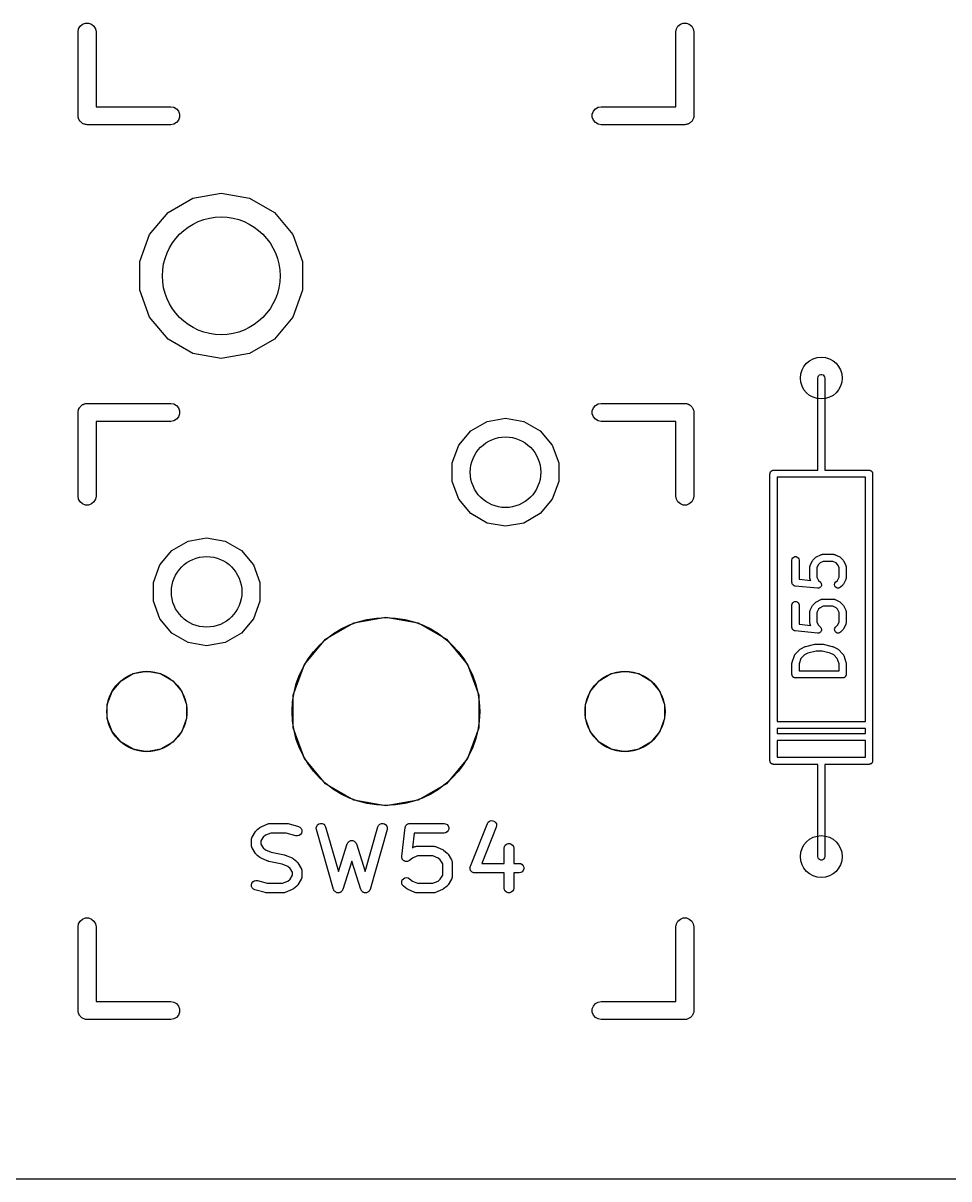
# Model space of a CAD drawing. Header units: millimetres. Extents: x 99 to 267, y 100 to 221.
# Drawn here: x 177.84 to 197.51, y 100.1 to 124.64 of the extents above; entities that cross this region are included whole.
import ezdxf

# ---------------------------------------------------------------- set-up
doc = ezdxf.new("R2010")
doc.units = ezdxf.units.MM
doc.layers.add('BLACK', color=7, linetype='Continuous')
doc.layers.add('PCB', color=4, linetype='Continuous')
doc.layers.get('0').off()

# ---------------------------------------------------------------- blocks, each defined once
blk = doc.blocks.new('PCB外形')
at = {"layer": 'BLACK'}
blk.add_line((36, -145.925), (202.925, -145.925), dxfattribs=at)
blk = doc.blocks.new('PCB詳細')
at = {"layer": 'BLACK'}
for p, q in [((115.221, -121.507), (115.254, -121.45)), ((115.254, -121.45), (115.305, -121.407)), ((115.305, -121.407), (115.367, -121.384)), ((115.367, -121.384), (115.433, -121.384)), ((115.433, -121.384), (115.495, -121.407)), ((115.495, -121.407), (115.546, -121.45)), ((115.546, -121.45), (115.579, -121.507)), ((127.921, -121.507), (127.954, -121.45)), ((127.954, -121.45), (128.005, -121.407)), ((128.005, -121.407), (128.067, -121.384)), ((128.067, -121.384), (128.133, -121.384)), ((128.133, -121.384), (128.195, -121.407)), ((128.195, -121.407), (128.246, -121.45)), ((128.246, -121.45), (128.279, -121.507)), ((115.209, -121.572), (115.221, -121.507)), ((115.209, -123.35), (115.209, -121.572)), ((115.579, -121.507), (115.59, -121.572)), ((115.59, -121.572), (115.59, -123.159)), ((127.909, -121.572), (127.921, -121.507)), ((127.909, -123.159), (127.909, -121.572)), ((128.279, -121.507), (128.29, -121.572)), ((128.29, -121.572), (128.29, -123.35)), ((115.59, -123.159), (117.178, -123.159)), ((117.178, -123.159), (117.243, -123.171)), ((117.243, -123.171), (117.3, -123.204)), ((126.2, -123.204), (126.257, -123.171)), ((126.257, -123.171), (126.322, -123.159)), ((126.322, -123.159), (127.909, -123.159)), ((115.212, -123.366), (115.209, -123.35)), ((115.212, -123.383), (115.212, -123.366)), ((115.218, -123.399), (115.212, -123.383)), ((115.221, -123.415), (115.218, -123.399)), ((115.229, -123.43), (115.221, -123.415)), ((115.235, -123.445), (115.229, -123.43)), ((117.3, -123.204), (117.343, -123.255)), ((117.343, -123.255), (117.366, -123.317)), ((117.366, -123.383), (117.343, -123.445)), ((117.366, -123.317), (117.366, -123.383)), ((126.134, -123.317), (126.157, -123.255)), ((126.134, -123.383), (126.134, -123.317)), ((126.157, -123.445), (126.134, -123.383)), ((126.157, -123.255), (126.2, -123.204)), ((128.271, -123.43), (128.265, -123.445)), ((128.279, -123.415), (128.271, -123.43)), ((128.282, -123.399), (128.279, -123.415)), ((128.288, -123.383), (128.282, -123.399)), ((128.29, -123.35), (128.288, -123.366)), ((128.288, -123.366), (128.288, -123.383)), ((115.246, -123.458), (115.235, -123.445)), ((115.254, -123.472), (115.246, -123.458)), ((115.267, -123.483), (115.254, -123.472)), ((115.278, -123.496), (115.267, -123.483)), ((115.292, -123.504), (115.278, -123.496)), ((115.305, -123.515), (115.292, -123.504)), ((115.32, -123.521), (115.305, -123.515)), ((115.335, -123.529), (115.32, -123.521)), ((115.351, -123.532), (115.335, -123.529)), ((115.367, -123.538), (115.351, -123.532)), ((115.384, -123.538), (115.367, -123.538)), ((115.4, -123.54), (115.384, -123.538)), ((117.178, -123.54), (115.4, -123.54)), ((117.243, -123.529), (117.178, -123.54)), ((117.3, -123.496), (117.243, -123.529)), ((117.343, -123.445), (117.3, -123.496)), ((126.2, -123.496), (126.157, -123.445)), ((126.257, -123.529), (126.2, -123.496)), ((126.322, -123.54), (126.257, -123.529)), ((128.1, -123.54), (126.322, -123.54)), ((128.116, -123.538), (128.1, -123.54)), ((128.133, -123.538), (128.116, -123.538)), ((128.149, -123.532), (128.133, -123.538)), ((128.165, -123.529), (128.149, -123.532)), ((128.18, -123.521), (128.165, -123.529)), ((128.195, -123.515), (128.18, -123.521)), ((128.208, -123.504), (128.195, -123.515)), ((128.222, -123.496), (128.208, -123.504)), ((128.233, -123.483), (128.222, -123.496)), ((128.246, -123.472), (128.233, -123.483)), ((128.254, -123.458), (128.246, -123.472)), ((128.265, -123.445), (128.254, -123.458)), ((117.121, -125.404), (117.649, -125.099)), ((117.649, -125.099), (118.25, -124.993)), ((118.25, -124.993), (118.851, -125.099)), ((118.851, -125.099), (119.379, -125.404)), ((116.729, -125.872), (117.121, -125.404)), ((119.379, -125.404), (119.771, -125.872)), ((116.52, -126.445), (116.729, -125.872)), ((119.771, -125.872), (119.98, -126.445)), ((116.52, -127.055), (116.52, -126.445)), ((119.98, -126.445), (119.98, -127.055)), ((116.729, -127.628), (116.52, -127.055)), ((119.98, -127.055), (119.771, -127.628)), ((117.121, -128.096), (116.729, -127.628)), ((119.771, -127.628), (119.379, -128.096)), ((117.649, -128.401), (117.121, -128.096)), ((119.379, -128.096), (118.851, -128.401)), ((118.25, -128.507), (117.649, -128.401)), ((118.851, -128.401), (118.25, -128.507)), ((130.925, -128.92), (130.93, -128.894)), ((130.925, -130.19), (130.925, -128.92)), ((130.93, -128.894), (130.943, -128.872)), ((130.943, -128.872), (130.963, -128.855)), ((130.963, -128.855), (130.987, -128.846)), ((130.987, -128.846), (131.013, -128.846)), ((131.013, -128.846), (131.037, -128.855)), ((131.037, -128.855), (131.057, -128.872)), ((131.057, -128.872), (131.07, -128.894)), ((131.07, -128.894), (131.075, -128.92)), ((131.075, -128.92), (131.075, -130.19)), ((115.221, -129.585), (115.229, -129.57)), ((115.229, -129.57), (115.235, -129.555)), ((115.235, -129.555), (115.246, -129.542)), ((115.246, -129.542), (115.254, -129.528)), ((115.254, -129.528), (115.267, -129.517)), ((115.267, -129.517), (115.278, -129.504)), ((115.278, -129.504), (115.292, -129.496)), ((115.292, -129.496), (115.305, -129.485)), ((115.305, -129.485), (115.32, -129.479)), ((115.32, -129.479), (115.335, -129.471)), ((115.335, -129.471), (115.351, -129.468)), ((115.351, -129.468), (115.367, -129.462)), ((115.367, -129.462), (115.384, -129.462)), ((115.384, -129.462), (115.4, -129.459)), ((115.4, -129.459), (117.178, -129.459)), ((117.178, -129.459), (117.243, -129.471)), ((117.243, -129.471), (117.3, -129.504)), ((117.3, -129.504), (117.343, -129.555)), ((117.343, -129.555), (117.366, -129.617)), ((126.134, -129.617), (126.157, -129.555)), ((126.157, -129.555), (126.2, -129.504)), ((126.2, -129.504), (126.257, -129.471)), ((126.257, -129.471), (126.322, -129.459)), ((126.322, -129.459), (128.1, -129.459)), ((128.1, -129.459), (128.116, -129.462)), ((128.116, -129.462), (128.133, -129.462)), ((128.133, -129.462), (128.149, -129.468)), ((128.149, -129.468), (128.165, -129.471)), ((128.165, -129.471), (128.18, -129.479)), ((128.18, -129.479), (128.195, -129.485)), ((128.195, -129.485), (128.208, -129.496)), ((128.208, -129.496), (128.222, -129.504)), ((128.222, -129.504), (128.233, -129.517)), ((128.233, -129.517), (128.246, -129.528)), ((128.246, -129.528), (128.254, -129.542)), ((128.254, -129.542), (128.265, -129.555)), ((128.265, -129.555), (128.271, -129.57)), ((128.271, -129.57), (128.279, -129.585)), ((115.209, -129.65), (115.212, -129.634)), ((115.209, -131.428), (115.209, -129.65)), ((115.212, -129.617), (115.218, -129.601)), ((115.212, -129.634), (115.212, -129.617)), ((115.218, -129.601), (115.221, -129.585)), ((117.3, -129.796), (117.243, -129.829)), ((117.343, -129.745), (117.3, -129.796)), ((117.366, -129.683), (117.343, -129.745)), ((117.366, -129.617), (117.366, -129.683)), ((123.898, -129.842), (124.29, -129.773)), ((124.29, -129.773), (124.682, -129.842)), ((126.134, -129.683), (126.134, -129.617)), ((126.157, -129.745), (126.134, -129.683)), ((126.2, -129.796), (126.157, -129.745)), ((126.257, -129.829), (126.2, -129.796)), ((128.279, -129.585), (128.282, -129.601)), ((128.282, -129.601), (128.288, -129.617)), ((128.288, -129.617), (128.288, -129.634)), ((128.288, -129.634), (128.29, -129.65)), ((128.29, -129.65), (128.29, -131.428)), ((117.178, -129.84), (115.59, -129.84)), ((115.59, -129.84), (115.59, -131.428)), ((117.243, -129.829), (117.178, -129.84)), ((123.296, -130.346), (123.552, -130.041)), ((123.552, -130.041), (123.898, -129.842)), ((124.682, -129.842), (125.028, -130.041)), ((125.028, -130.041), (125.284, -130.346)), ((126.322, -129.84), (126.257, -129.829)), ((127.909, -129.84), (126.322, -129.84)), ((127.909, -131.428), (127.909, -129.84)), ((130.925, -130.877), (130.925, -130.19)), ((131.075, -130.19), (131.075, -130.877)), ((123.16, -130.721), (123.296, -130.346)), ((125.284, -130.346), (125.42, -130.721)), ((123.16, -131.119), (123.16, -130.721)), ((125.42, -130.721), (125.42, -131.119)), ((129.909, -130.952), (129.91, -130.946)), ((129.909, -137.048), (129.909, -130.952)), ((129.91, -130.939), (129.912, -130.933)), ((129.91, -130.946), (129.91, -130.939)), ((129.912, -130.933), (129.914, -130.926)), ((129.914, -130.926), (129.917, -130.921)), ((129.917, -130.921), (129.919, -130.915)), ((129.919, -130.915), (129.923, -130.909)), ((129.923, -130.909), (129.927, -130.904)), ((129.927, -130.904), (129.932, -130.9)), ((129.932, -130.9), (129.936, -130.895)), ((129.936, -130.895), (129.941, -130.891)), ((129.941, -130.891), (129.946, -130.887)), ((129.946, -130.887), (129.953, -130.885)), ((129.953, -130.885), (129.958, -130.882)), ((129.958, -130.882), (129.965, -130.88)), ((129.965, -130.88), (129.971, -130.878)), ((129.971, -130.878), (129.978, -130.878)), ((129.978, -130.878), (129.984, -130.877)), ((129.984, -130.877), (130.925, -130.877)), ((131, -131.027), (130.059, -131.027)), ((130.059, -131.027), (130.059, -136.211)), ((131.941, -131.027), (131, -131.027)), ((131.075, -130.877), (132.016, -130.877)), ((131.941, -136.211), (131.941, -131.027)), ((132.016, -130.877), (132.022, -130.878)), ((132.022, -130.878), (132.029, -130.878)), ((132.029, -130.878), (132.035, -130.88)), ((132.035, -130.88), (132.042, -130.882)), ((132.042, -130.882), (132.047, -130.885)), ((132.047, -130.885), (132.053, -130.887)), ((132.053, -130.887), (132.059, -130.891)), ((132.059, -130.891), (132.064, -130.895)), ((132.064, -130.895), (132.068, -130.9)), ((132.068, -130.9), (132.073, -130.904)), ((132.073, -130.904), (132.077, -130.909)), ((132.077, -130.909), (132.081, -130.915)), ((132.081, -130.915), (132.083, -130.921)), ((132.083, -130.921), (132.086, -130.926)), ((132.086, -130.926), (132.088, -130.933)), ((132.088, -130.933), (132.09, -130.939)), ((132.09, -130.939), (132.09, -130.946)), ((132.09, -130.946), (132.091, -130.952)), ((132.091, -130.952), (132.091, -137.048)), ((123.296, -131.494), (123.16, -131.119)), ((125.42, -131.119), (125.284, -131.494)), ((115.221, -131.493), (115.209, -131.428)), ((115.254, -131.55), (115.221, -131.493)), ((115.579, -131.493), (115.546, -131.55)), ((115.59, -131.428), (115.579, -131.493)), ((123.552, -131.799), (123.296, -131.494)), ((125.284, -131.494), (125.028, -131.799)), ((127.921, -131.493), (127.909, -131.428)), ((127.954, -131.55), (127.921, -131.493)), ((128.279, -131.493), (128.246, -131.55)), ((128.29, -131.428), (128.279, -131.493)), ((115.305, -131.593), (115.254, -131.55)), ((115.367, -131.616), (115.305, -131.593)), ((115.433, -131.616), (115.367, -131.616)), ((115.495, -131.593), (115.433, -131.616)), ((115.546, -131.55), (115.495, -131.593)), ((128.005, -131.593), (127.954, -131.55)), ((128.067, -131.616), (128.005, -131.593)), ((128.133, -131.616), (128.067, -131.616)), ((128.195, -131.593), (128.133, -131.616)), ((128.246, -131.55), (128.195, -131.593)), ((123.898, -131.998), (123.552, -131.799)), ((124.29, -132.067), (123.898, -131.998)), ((124.682, -131.998), (124.29, -132.067)), ((125.028, -131.799), (124.682, -131.998)), ((117.202, -132.581), (117.548, -132.382)), ((117.548, -132.382), (117.94, -132.313)), ((117.94, -132.313), (118.332, -132.382)), ((118.332, -132.382), (118.678, -132.581)), ((116.946, -132.886), (117.202, -132.581)), ((118.678, -132.581), (118.934, -132.886)), ((130.377, -132.786), (130.382, -132.76)), ((130.382, -132.76), (130.395, -132.738)), ((130.395, -132.738), (130.415, -132.721)), ((130.415, -132.721), (130.439, -132.712)), ((130.439, -132.712), (130.465, -132.712)), ((130.465, -132.712), (130.49, -132.721)), ((130.49, -132.721), (130.51, -132.738)), ((130.51, -132.738), (130.523, -132.76)), ((130.523, -132.76), (130.527, -132.786)), ((130.828, -132.78), (130.876, -132.733)), ((130.876, -132.733), (130.885, -132.726)), ((130.885, -132.726), (130.895, -132.719)), ((130.895, -132.719), (130.99, -132.671)), ((130.99, -132.671), (130.994, -132.67)), ((130.994, -132.67), (130.998, -132.668)), ((130.998, -132.668), (131.007, -132.666)), ((131.007, -132.666), (131.015, -132.664)), ((131.015, -132.664), (131.02, -132.664)), ((131.02, -132.664), (131.024, -132.663)), ((131.024, -132.663), (131.262, -132.663)), ((131.262, -132.663), (131.266, -132.664)), ((131.266, -132.664), (131.27, -132.664)), ((131.27, -132.664), (131.279, -132.666)), ((131.279, -132.666), (131.288, -132.668)), ((131.288, -132.668), (131.291, -132.67)), ((131.291, -132.67), (131.295, -132.671)), ((131.295, -132.671), (131.391, -132.719)), ((131.391, -132.719), (131.4, -132.726)), ((131.4, -132.726), (131.41, -132.733)), ((131.41, -132.733), (131.458, -132.78)), ((116.81, -133.261), (116.946, -132.886)), ((118.934, -132.886), (119.07, -133.261)), ((130.377, -133.262), (130.377, -132.786)), ((130.527, -132.786), (130.527, -133.194)), ((130.758, -132.929), (130.759, -132.924)), ((130.758, -133.167), (130.758, -132.929)), ((130.759, -132.92), (130.761, -132.912)), ((130.759, -132.924), (130.759, -132.92)), ((130.761, -132.912), (130.763, -132.903)), ((130.763, -132.903), (130.765, -132.899)), ((130.765, -132.899), (130.766, -132.895)), ((130.766, -132.895), (130.814, -132.8)), ((130.814, -132.8), (130.821, -132.79)), ((130.821, -132.79), (130.828, -132.78)), ((130.943, -132.878), (130.908, -132.946)), ((130.908, -132.946), (130.908, -133.149)), ((130.973, -132.847), (130.943, -132.878)), ((131.042, -132.813), (130.973, -132.847)), ((131.244, -132.813), (131.042, -132.813)), ((131.313, -132.847), (131.244, -132.813)), ((131.343, -132.878), (131.313, -132.847)), ((131.377, -132.946), (131.343, -132.878)), ((131.377, -133.149), (131.377, -132.946)), ((131.458, -132.78), (131.465, -132.79)), ((131.465, -132.79), (131.472, -132.8)), ((131.472, -132.8), (131.519, -132.895)), ((131.519, -132.895), (131.521, -132.899)), ((131.521, -132.899), (131.523, -132.903)), ((131.523, -132.903), (131.524, -132.912)), ((131.524, -132.912), (131.527, -132.92)), ((131.527, -132.92), (131.527, -132.924)), ((131.527, -132.924), (131.527, -132.929)), ((131.527, -132.929), (131.527, -133.167)), ((130.527, -133.194), (130.776, -133.219)), ((130.759, -133.171), (130.758, -133.167)), ((130.759, -133.175), (130.759, -133.171)), ((130.761, -133.184), (130.759, -133.175)), ((130.763, -133.192), (130.761, -133.184)), ((130.765, -133.196), (130.763, -133.192)), ((130.766, -133.2), (130.765, -133.196)), ((130.776, -133.219), (130.766, -133.2)), ((130.908, -133.149), (130.943, -133.217)), ((130.943, -133.217), (130.982, -133.256)), ((130.982, -133.256), (130.982, -133.257)), ((130.982, -133.257), (130.982, -133.257)), ((130.982, -133.257), (130.989, -133.268)), ((131.289, -133.278), (131.304, -133.256)), ((131.304, -133.256), (131.343, -133.217)), ((131.343, -133.217), (131.377, -133.149)), ((131.519, -133.2), (131.472, -133.295)), ((131.521, -133.196), (131.519, -133.2)), ((131.523, -133.192), (131.521, -133.196)), ((131.524, -133.184), (131.523, -133.192)), ((131.527, -133.175), (131.524, -133.184)), ((131.527, -133.167), (131.527, -133.171)), ((131.527, -133.171), (131.527, -133.175)), ((116.81, -133.659), (116.81, -133.261)), ((119.07, -133.261), (119.07, -133.659)), ((130.378, -133.265), (130.377, -133.262)), ((130.378, -133.268), (130.378, -133.265)), ((130.38, -133.277), (130.378, -133.268)), ((130.382, -133.288), (130.38, -133.277)), ((130.383, -133.29), (130.382, -133.288)), ((130.384, -133.293), (130.383, -133.29)), ((130.39, -133.301), (130.384, -133.293)), ((130.395, -133.31), (130.39, -133.301)), ((130.397, -133.312), (130.395, -133.31)), ((130.399, -133.314), (130.397, -133.312)), ((130.407, -133.32), (130.399, -133.314)), ((130.415, -133.327), (130.407, -133.32)), ((130.418, -133.328), (130.415, -133.327)), ((130.42, -133.329), (130.418, -133.328)), ((130.43, -133.332), (130.42, -133.329)), ((130.439, -133.336), (130.43, -133.332)), ((130.442, -133.336), (130.439, -133.336)), ((130.445, -133.337), (130.442, -133.336)), ((130.921, -133.384), (130.445, -133.337)), ((130.922, -133.384), (130.921, -133.384)), ((130.934, -133.383), (130.922, -133.384)), ((130.922, -133.384), (130.922, -133.384)), ((130.947, -133.382), (130.934, -133.383)), ((130.948, -133.382), (130.947, -133.382)), ((130.959, -133.377), (130.948, -133.382)), ((130.948, -133.382), (130.948, -133.382)), ((130.971, -133.371), (130.959, -133.377)), ((130.972, -133.371), (130.971, -133.371)), ((130.971, -133.371), (130.971, -133.371)), ((130.98, -133.362), (130.972, -133.371)), ((130.989, -133.353), (130.98, -133.362)), ((130.989, -133.268), (130.997, -133.278)), ((130.99, -133.353), (130.989, -133.353)), ((130.995, -133.341), (130.99, -133.353)), ((130.99, -133.353), (130.99, -133.353)), ((131.001, -133.33), (130.995, -133.341)), ((130.997, -133.278), (130.997, -133.278)), ((130.997, -133.278), (130.997, -133.279)), ((130.997, -133.279), (131, -133.291)), ((131, -133.291), (131.003, -133.303)), ((131.002, -133.316), (131.001, -133.329)), ((131.001, -133.329), (131.001, -133.329)), ((131.001, -133.329), (131.001, -133.33)), ((131.003, -133.304), (131.002, -133.316)), ((131.003, -133.303), (131.003, -133.303)), ((131.003, -133.303), (131.003, -133.304)), ((131.282, -133.303), (131.289, -133.278)), ((131.285, -133.329), (131.282, -133.303)), ((131.296, -133.353), (131.285, -133.329)), ((131.314, -133.371), (131.296, -133.353)), ((131.338, -133.382), (131.314, -133.371)), ((131.364, -133.384), (131.338, -133.382)), ((131.389, -133.377), (131.364, -133.384)), ((131.41, -133.363), (131.389, -133.377)), ((131.458, -133.315), (131.41, -133.363)), ((131.465, -133.305), (131.458, -133.315)), ((131.472, -133.295), (131.465, -133.305)), ((116.946, -134.034), (116.81, -133.659)), ((119.07, -133.659), (118.934, -134.034)), ((130.377, -133.738), (130.382, -133.712)), ((130.377, -134.214), (130.377, -133.738)), ((130.382, -133.712), (130.395, -133.69)), ((130.395, -133.69), (130.415, -133.673)), ((130.415, -133.673), (130.439, -133.664)), ((130.439, -133.664), (130.465, -133.664)), ((130.465, -133.664), (130.49, -133.673)), ((130.49, -133.673), (130.51, -133.69)), ((130.51, -133.69), (130.523, -133.712)), ((130.523, -133.712), (130.527, -133.738)), ((130.527, -133.738), (130.527, -134.146)), ((130.814, -133.752), (130.821, -133.743)), ((130.821, -133.743), (130.828, -133.733)), ((130.828, -133.733), (130.876, -133.685)), ((130.876, -133.685), (130.885, -133.678)), ((130.885, -133.678), (130.895, -133.671)), ((130.895, -133.671), (130.99, -133.623)), ((130.99, -133.623), (130.994, -133.622)), ((130.994, -133.622), (130.998, -133.62)), ((130.998, -133.62), (131.007, -133.618)), ((131.007, -133.618), (131.015, -133.616)), ((131.015, -133.616), (131.02, -133.616)), ((131.02, -133.616), (131.024, -133.615)), ((131.024, -133.615), (131.262, -133.615)), ((131.262, -133.615), (131.266, -133.616)), ((131.266, -133.616), (131.27, -133.616)), ((131.27, -133.616), (131.279, -133.618)), ((131.279, -133.618), (131.288, -133.62)), ((131.288, -133.62), (131.291, -133.622)), ((131.291, -133.622), (131.295, -133.623)), ((131.295, -133.623), (131.391, -133.671)), ((131.391, -133.671), (131.4, -133.678)), ((131.4, -133.678), (131.41, -133.685)), ((131.41, -133.685), (131.458, -133.733)), ((131.458, -133.733), (131.465, -133.743)), ((131.465, -133.743), (131.472, -133.752)), ((130.758, -133.881), (130.759, -133.877)), ((130.758, -134.119), (130.758, -133.881)), ((130.759, -133.872), (130.761, -133.864)), ((130.759, -133.877), (130.759, -133.872)), ((130.761, -133.864), (130.763, -133.855)), ((130.763, -133.855), (130.765, -133.852)), ((130.765, -133.852), (130.766, -133.847)), ((130.766, -133.847), (130.814, -133.752)), ((130.943, -133.83), (130.908, -133.899)), ((130.908, -133.899), (130.908, -134.101)), ((130.973, -133.8), (130.943, -133.83)), ((131.042, -133.765), (130.973, -133.8)), ((131.244, -133.765), (131.042, -133.765)), ((131.313, -133.8), (131.244, -133.765)), ((131.343, -133.83), (131.313, -133.8)), ((131.377, -133.899), (131.343, -133.83)), ((131.377, -134.101), (131.377, -133.899)), ((131.472, -133.752), (131.519, -133.847)), ((131.519, -133.847), (131.521, -133.852)), ((131.521, -133.852), (131.523, -133.855)), ((131.523, -133.855), (131.524, -133.864)), ((131.524, -133.864), (131.527, -133.872)), ((131.527, -133.872), (131.527, -133.877)), ((131.527, -133.877), (131.527, -133.881)), ((131.527, -133.881), (131.527, -134.119)), ((117.202, -134.339), (116.946, -134.034)), ((118.934, -134.034), (118.678, -134.339)), ((120.463, -134.467), (121.065, -134.119)), ((121.065, -134.119), (121.75, -133.998)), ((121.75, -133.998), (122.435, -134.119)), ((122.435, -134.119), (123.037, -134.467)), ((130.378, -134.217), (130.377, -134.214)), ((130.378, -134.22), (130.378, -134.217)), ((130.38, -134.23), (130.378, -134.22)), ((130.382, -134.24), (130.38, -134.23)), ((130.527, -134.146), (130.776, -134.171)), ((130.759, -134.123), (130.758, -134.119)), ((130.759, -134.128), (130.759, -134.123)), ((130.761, -134.136), (130.759, -134.128)), ((130.763, -134.145), (130.761, -134.136)), ((130.765, -134.148), (130.763, -134.145)), ((130.766, -134.153), (130.765, -134.148)), ((130.776, -134.171), (130.766, -134.153)), ((130.908, -134.101), (130.943, -134.17)), ((130.943, -134.17), (130.982, -134.209)), ((130.982, -134.209), (130.982, -134.209)), ((130.982, -134.209), (130.982, -134.21)), ((130.982, -134.21), (130.989, -134.22)), ((130.989, -134.22), (130.997, -134.23)), ((130.997, -134.23), (130.997, -134.231)), ((130.997, -134.231), (130.997, -134.231)), ((130.997, -134.231), (131, -134.243)), ((131.282, -134.255), (131.289, -134.23)), ((131.289, -134.23), (131.304, -134.209)), ((131.304, -134.209), (131.343, -134.17)), ((131.343, -134.17), (131.377, -134.101)), ((131.519, -134.153), (131.472, -134.248)), ((131.521, -134.148), (131.519, -134.153)), ((131.523, -134.145), (131.521, -134.148)), ((131.524, -134.136), (131.523, -134.145)), ((131.527, -134.128), (131.524, -134.136)), ((131.527, -134.119), (131.527, -134.123)), ((131.527, -134.123), (131.527, -134.128)), ((117.548, -134.538), (117.202, -134.339)), ((118.678, -134.339), (118.332, -134.538)), ((120.017, -134.999), (120.463, -134.467)), ((123.037, -134.467), (123.483, -134.999)), ((130.383, -134.242), (130.382, -134.24)), ((130.384, -134.245), (130.383, -134.242)), ((130.39, -134.254), (130.384, -134.245)), ((130.395, -134.262), (130.39, -134.254)), ((130.397, -134.264), (130.395, -134.262)), ((130.399, -134.267), (130.397, -134.264)), ((130.407, -134.273), (130.399, -134.267)), ((130.415, -134.279), (130.407, -134.273)), ((130.418, -134.28), (130.415, -134.279)), ((130.42, -134.282), (130.418, -134.28)), ((130.43, -134.285), (130.42, -134.282)), ((130.439, -134.288), (130.43, -134.285)), ((130.442, -134.288), (130.439, -134.288)), ((130.445, -134.289), (130.442, -134.288)), ((130.921, -134.337), (130.445, -134.289)), ((130.922, -134.336), (130.921, -134.337)), ((130.934, -134.336), (130.922, -134.337)), ((130.922, -134.337), (130.922, -134.336)), ((130.947, -134.335), (130.934, -134.336)), ((130.948, -134.334), (130.947, -134.335)), ((130.959, -134.329), (130.948, -134.334)), ((130.948, -134.334), (130.948, -134.334)), ((130.971, -134.324), (130.959, -134.329)), ((130.972, -134.323), (130.971, -134.324)), ((130.971, -134.324), (130.971, -134.324)), ((130.98, -134.314), (130.972, -134.323)), ((130.989, -134.306), (130.98, -134.314)), ((130.99, -134.305), (130.989, -134.306)), ((130.995, -134.294), (130.99, -134.305)), ((130.99, -134.305), (130.99, -134.305)), ((131.001, -134.282), (130.995, -134.294)), ((131, -134.243), (131.003, -134.255)), ((131.002, -134.269), (131.001, -134.281)), ((131.001, -134.281), (131.001, -134.282)), ((131.001, -134.282), (131.001, -134.282)), ((131.003, -134.256), (131.002, -134.269)), ((131.003, -134.255), (131.003, -134.256)), ((131.003, -134.256), (131.003, -134.256)), ((131.285, -134.281), (131.282, -134.255)), ((131.296, -134.305), (131.285, -134.281)), ((131.314, -134.323), (131.296, -134.305)), ((131.338, -134.334), (131.314, -134.323)), ((131.364, -134.337), (131.338, -134.334)), ((131.389, -134.33), (131.364, -134.337)), ((131.41, -134.315), (131.389, -134.33)), ((131.458, -134.267), (131.41, -134.315)), ((131.465, -134.257), (131.458, -134.267)), ((131.472, -134.248), (131.465, -134.257)), ((117.94, -134.607), (117.548, -134.538)), ((118.332, -134.538), (117.94, -134.607)), ((130.447, -134.78), (130.542, -134.685)), ((130.542, -134.685), (130.552, -134.678)), ((130.552, -134.678), (130.562, -134.671)), ((130.562, -134.671), (130.657, -134.623)), ((130.657, -134.623), (130.665, -134.621)), ((130.665, -134.621), (130.672, -134.618)), ((130.672, -134.618), (130.863, -134.57)), ((130.89, -134.718), (130.717, -134.761)), ((130.863, -134.57), (130.872, -134.569)), ((130.872, -134.569), (130.881, -134.568)), ((130.881, -134.568), (131.024, -134.568)), ((131.015, -134.718), (130.89, -134.718)), ((131.188, -134.761), (131.015, -134.718)), ((131.024, -134.568), (131.033, -134.569)), ((131.033, -134.569), (131.042, -134.57)), ((131.042, -134.57), (131.232, -134.618)), ((131.232, -134.618), (131.24, -134.621)), ((131.24, -134.621), (131.248, -134.623)), ((131.248, -134.623), (131.343, -134.671)), ((131.343, -134.671), (131.353, -134.678)), ((131.353, -134.678), (131.363, -134.685)), ((131.363, -134.685), (131.458, -134.78)), ((130.377, -134.976), (130.379, -134.964)), ((130.379, -134.964), (130.381, -134.952)), ((130.381, -134.952), (130.429, -134.81)), ((130.429, -134.81), (130.431, -134.806)), ((130.431, -134.806), (130.432, -134.802)), ((130.432, -134.802), (130.437, -134.794)), ((130.437, -134.794), (130.441, -134.787)), ((130.441, -134.787), (130.444, -134.784)), ((130.444, -134.784), (130.447, -134.78)), ((130.566, -134.874), (130.527, -134.988)), ((130.64, -134.8), (130.566, -134.874)), ((130.717, -134.761), (130.64, -134.8)), ((131.265, -134.8), (131.188, -134.761)), ((131.339, -134.874), (131.265, -134.8)), ((131.377, -134.988), (131.339, -134.874)), ((131.458, -134.78), (131.46, -134.784)), ((131.46, -134.784), (131.464, -134.787)), ((131.464, -134.787), (131.468, -134.794)), ((131.468, -134.794), (131.473, -134.802)), ((131.473, -134.802), (131.474, -134.806)), ((131.474, -134.806), (131.476, -134.81)), ((131.476, -134.81), (131.524, -134.952)), ((131.524, -134.952), (131.525, -134.964)), ((131.525, -134.964), (131.527, -134.976)), ((116.121, -135.346), (116.378, -135.197)), ((116.378, -135.197), (116.67, -135.146)), ((116.67, -135.146), (116.962, -135.197)), ((116.962, -135.197), (117.219, -135.346)), ((119.779, -135.652), (120.017, -134.999)), ((123.483, -134.999), (123.721, -135.652)), ((126.281, -135.346), (126.538, -135.197)), ((126.538, -135.197), (126.83, -135.146)), ((126.83, -135.146), (127.122, -135.197)), ((127.122, -135.197), (127.379, -135.346)), ((130.377, -135.214), (130.377, -134.976)), ((130.379, -135.221), (130.377, -135.214)), ((130.527, -134.988), (130.527, -135.139)), ((130.527, -135.139), (131.377, -135.139)), ((131.377, -135.139), (131.377, -134.988)), ((131.527, -135.214), (131.526, -135.221)), ((131.527, -134.976), (131.527, -135.214)), ((115.93, -135.573), (116.121, -135.346)), ((117.219, -135.346), (117.41, -135.573)), ((126.09, -135.573), (126.281, -135.346)), ((127.379, -135.346), (127.57, -135.573)), ((130.379, -135.227), (130.379, -135.221)), ((130.381, -135.233), (130.379, -135.227)), ((130.382, -135.24), (130.381, -135.233)), ((130.385, -135.246), (130.382, -135.24)), ((130.387, -135.252), (130.385, -135.246)), ((130.392, -135.257), (130.387, -135.252)), ((130.395, -135.262), (130.392, -135.257)), ((130.4, -135.267), (130.395, -135.262)), ((130.404, -135.272), (130.4, -135.267)), ((130.41, -135.275), (130.404, -135.272)), ((130.415, -135.279), (130.41, -135.275)), ((130.421, -135.281), (130.415, -135.279)), ((130.427, -135.285), (130.421, -135.281)), ((130.433, -135.286), (130.427, -135.285)), ((130.439, -135.288), (130.433, -135.286)), ((130.446, -135.288), (130.439, -135.288)), ((130.452, -135.289), (130.446, -135.288)), ((131.452, -135.289), (130.452, -135.289)), ((131.459, -135.288), (131.452, -135.289)), ((131.465, -135.288), (131.459, -135.288)), ((131.472, -135.286), (131.465, -135.288)), ((131.478, -135.285), (131.472, -135.286)), ((131.484, -135.281), (131.478, -135.285)), ((131.49, -135.279), (131.484, -135.281)), ((131.495, -135.275), (131.49, -135.279)), ((131.501, -135.272), (131.495, -135.275)), ((131.505, -135.267), (131.501, -135.272)), ((131.51, -135.262), (131.505, -135.267)), ((131.513, -135.257), (131.51, -135.262)), ((131.517, -135.252), (131.513, -135.257)), ((131.52, -135.246), (131.517, -135.252)), ((131.523, -135.24), (131.52, -135.246)), ((131.524, -135.233), (131.523, -135.24)), ((131.526, -135.227), (131.524, -135.233)), ((131.526, -135.221), (131.526, -135.227)), ((115.829, -135.852), (115.93, -135.573)), ((117.41, -135.573), (117.511, -135.852)), ((119.779, -136.348), (119.779, -135.652)), ((123.721, -135.652), (123.721, -136.348)), ((125.989, -135.852), (126.09, -135.573)), ((127.57, -135.573), (127.671, -135.852)), ((115.829, -136.148), (115.829, -135.852)), ((117.511, -135.852), (117.511, -136.148)), ((125.989, -136.148), (125.989, -135.852)), ((127.671, -135.852), (127.671, -136.148)), ((115.93, -136.427), (115.829, -136.148)), ((117.511, -136.148), (117.41, -136.427)), ((126.09, -136.427), (125.989, -136.148)), ((127.671, -136.148), (127.57, -136.427)), ((116.121, -136.654), (115.93, -136.427)), ((117.41, -136.427), (117.219, -136.654)), ((120.017, -137.001), (119.779, -136.348)), ((123.721, -136.348), (123.483, -137.001)), ((126.281, -136.654), (126.09, -136.427)), ((127.57, -136.427), (127.379, -136.654)), ((130.059, -136.211), (131.941, -136.211)), ((130.059, -136.361), (130.059, -136.465)), ((131.941, -136.361), (130.059, -136.361)), ((131.941, -136.465), (131.941, -136.361)), ((116.378, -136.803), (116.121, -136.654)), ((117.219, -136.654), (116.962, -136.803)), ((126.538, -136.803), (126.281, -136.654)), ((127.379, -136.654), (127.122, -136.803)), ((130.059, -136.465), (131.941, -136.465)), ((131.941, -136.615), (130.059, -136.615)), ((130.059, -136.615), (130.059, -136.973)), ((131.941, -136.973), (131.941, -136.615)), ((116.67, -136.854), (116.378, -136.803)), ((116.962, -136.803), (116.67, -136.854)), ((126.83, -136.854), (126.538, -136.803)), ((127.122, -136.803), (126.83, -136.854)), ((120.463, -137.533), (120.017, -137.001)), ((123.483, -137.001), (123.037, -137.533)), ((129.91, -137.054), (129.909, -137.048)), ((129.91, -137.061), (129.91, -137.054)), ((129.912, -137.067), (129.91, -137.061)), ((129.914, -137.074), (129.912, -137.067)), ((129.917, -137.079), (129.914, -137.074)), ((129.919, -137.085), (129.917, -137.079)), ((129.923, -137.091), (129.919, -137.085)), ((129.927, -137.096), (129.923, -137.091)), ((129.932, -137.1), (129.927, -137.096)), ((129.936, -137.105), (129.932, -137.1)), ((129.941, -137.109), (129.936, -137.105)), ((129.946, -137.113), (129.941, -137.109)), ((129.953, -137.115), (129.946, -137.113)), ((129.958, -137.118), (129.953, -137.115)), ((129.965, -137.12), (129.958, -137.118)), ((129.971, -137.122), (129.965, -137.12)), ((129.978, -137.122), (129.971, -137.122)), ((129.984, -137.123), (129.978, -137.122)), ((130.925, -137.123), (129.984, -137.123)), ((130.059, -136.973), (131, -136.973)), ((130.925, -137.81), (130.925, -137.123)), ((131, -136.973), (131.941, -136.973)), ((132.016, -137.123), (131.075, -137.123)), ((131.075, -137.123), (131.075, -137.81)), ((132.022, -137.122), (132.016, -137.123)), ((132.029, -137.122), (132.022, -137.122)), ((132.035, -137.12), (132.029, -137.122)), ((132.042, -137.118), (132.035, -137.12)), ((132.047, -137.115), (132.042, -137.118)), ((132.053, -137.113), (132.047, -137.115)), ((132.059, -137.109), (132.053, -137.113)), ((132.064, -137.105), (132.059, -137.109)), ((132.068, -137.1), (132.064, -137.105)), ((132.073, -137.096), (132.068, -137.1)), ((132.077, -137.091), (132.073, -137.096)), ((132.081, -137.085), (132.077, -137.091)), ((132.083, -137.079), (132.081, -137.085)), ((132.086, -137.074), (132.083, -137.079)), ((132.088, -137.067), (132.086, -137.074)), ((132.09, -137.061), (132.088, -137.067)), ((132.091, -137.048), (132.09, -137.054)), ((132.09, -137.054), (132.09, -137.061)), ((121.065, -137.881), (120.463, -137.533)), ((123.037, -137.533), (122.435, -137.881)), ((121.75, -138.002), (121.065, -137.881)), ((122.435, -137.881), (121.75, -138.002)), ((130.925, -139.08), (130.925, -137.81)), ((131.075, -137.81), (131.075, -139.08)), ((119.098, -138.446), (119.243, -138.386)), ((119.243, -138.386), (119.246, -138.385)), ((119.246, -138.385), (119.248, -138.384)), ((119.248, -138.384), (119.263, -138.381)), ((119.263, -138.381), (119.278, -138.378)), ((119.278, -138.378), (119.28, -138.378)), ((119.28, -138.378), (119.283, -138.378)), ((119.283, -138.378), (119.645, -138.378)), ((119.645, -138.378), (119.659, -138.38)), ((119.659, -138.38), (119.673, -138.382)), ((119.673, -138.382), (119.89, -138.442)), ((120.278, -138.438), (120.298, -138.409)), ((120.298, -138.409), (120.327, -138.388)), ((120.327, -138.388), (120.361, -138.378)), ((120.361, -138.378), (120.396, -138.381)), ((120.396, -138.381), (120.428, -138.395)), ((120.428, -138.395), (120.453, -138.42)), ((121.595, -138.42), (121.621, -138.395)), ((121.621, -138.395), (121.653, -138.381)), ((121.653, -138.381), (121.688, -138.378)), ((121.688, -138.378), (121.722, -138.388)), ((121.722, -138.388), (121.75, -138.409)), ((121.75, -138.409), (121.77, -138.438)), ((122.18, -138.417), (122.189, -138.405)), ((122.189, -138.405), (122.191, -138.404)), ((122.191, -138.404), (122.193, -138.402)), ((122.193, -138.402), (122.206, -138.394)), ((122.206, -138.394), (122.218, -138.386)), ((122.218, -138.386), (122.221, -138.385)), ((122.221, -138.385), (122.223, -138.384)), ((122.223, -138.384), (122.238, -138.381)), ((122.238, -138.381), (122.252, -138.378)), ((122.252, -138.378), (122.255, -138.378)), ((122.255, -138.378), (122.258, -138.378)), ((122.258, -138.378), (122.984, -138.378)), ((122.984, -138.378), (123.018, -138.384)), ((123.018, -138.384), (123.049, -138.402)), ((123.049, -138.402), (123.072, -138.429)), ((123.543, -139.288), (123.905, -138.381)), ((123.905, -138.381), (123.924, -138.351)), ((123.924, -138.351), (123.952, -138.33)), ((123.952, -138.33), (123.985, -138.318)), ((123.985, -138.318), (124.02, -138.32)), ((124.02, -138.32), (124.053, -138.333)), ((124.053, -138.333), (124.08, -138.356)), ((124.08, -138.356), (124.096, -138.387)), ((124.096, -138.387), (124.101, -138.422)), ((118.905, -138.669), (118.978, -138.548)), ((118.978, -138.548), (118.989, -138.535)), ((118.989, -138.535), (119, -138.522)), ((119, -138.522), (119.072, -138.462)), ((119.072, -138.462), (119.086, -138.454)), ((119.086, -138.454), (119.098, -138.446)), ((119.191, -138.628), (119.143, -138.668)), ((119.303, -138.581), (119.191, -138.628)), ((119.632, -138.581), (119.303, -138.581)), ((119.836, -138.638), (119.632, -138.581)), ((119.871, -138.641), (119.836, -138.638)), ((119.905, -138.632), (119.871, -138.641)), ((119.89, -138.442), (119.922, -138.457)), ((119.934, -138.612), (119.905, -138.632)), ((119.922, -138.457), (119.947, -138.482)), ((119.955, -138.584), (119.934, -138.612)), ((119.947, -138.482), (119.962, -138.515)), ((119.964, -138.55), (119.955, -138.584)), ((119.962, -138.515), (119.964, -138.55)), ((120.27, -138.472), (120.278, -138.438)), ((120.273, -138.507), (120.27, -138.472)), ((120.636, -139.777), (120.273, -138.507)), ((120.453, -138.42), (120.469, -138.452)), ((120.469, -138.452), (120.74, -139.399)), ((121.309, -139.399), (121.58, -138.452)), ((121.775, -138.507), (121.412, -139.777)), ((121.58, -138.452), (121.595, -138.42)), ((121.77, -138.438), (121.779, -138.472)), ((121.779, -138.472), (121.775, -138.507)), ((122.085, -139.072), (122.157, -138.467)), ((122.157, -138.467), (122.158, -138.465)), ((122.158, -138.462), (122.163, -138.448)), ((122.158, -138.465), (122.158, -138.462)), ((122.163, -138.448), (122.167, -138.434)), ((122.167, -138.434), (122.169, -138.431)), ((122.169, -138.431), (122.17, -138.429)), ((122.17, -138.429), (122.18, -138.417)), ((122.348, -138.581), (122.311, -138.892)), ((122.984, -138.581), (122.348, -138.581)), ((123.018, -138.575), (122.984, -138.581)), ((123.049, -138.557), (123.018, -138.575)), ((123.072, -138.53), (123.049, -138.557)), ((123.072, -138.429), (123.084, -138.462)), ((123.084, -138.497), (123.072, -138.53)), ((123.084, -138.462), (123.084, -138.497)), ((124.094, -138.457), (123.787, -139.225)), ((124.101, -138.422), (124.094, -138.457)), ((118.891, -138.721), (118.892, -138.712)), ((118.891, -138.842), (118.891, -138.721)), ((118.892, -138.852), (118.891, -138.842)), ((118.892, -138.712), (118.893, -138.702)), ((118.893, -138.862), (118.892, -138.852)), ((118.893, -138.702), (118.895, -138.695)), ((118.895, -138.869), (118.893, -138.862)), ((118.895, -138.695), (118.897, -138.687)), ((118.897, -138.877), (118.895, -138.869)), ((118.897, -138.687), (118.902, -138.678)), ((118.902, -138.886), (118.897, -138.877)), ((118.902, -138.678), (118.905, -138.669)), ((118.905, -138.895), (118.902, -138.886)), ((118.978, -139.016), (118.905, -138.895)), ((119.143, -138.668), (119.094, -138.75)), ((119.094, -138.75), (119.094, -138.814)), ((119.094, -138.814), (119.143, -138.896)), ((119.143, -138.896), (119.191, -138.936)), ((120.74, -139.399), (120.928, -138.811)), ((120.928, -138.811), (120.929, -138.808)), ((120.929, -138.808), (120.93, -138.804)), ((120.93, -138.804), (120.938, -138.792)), ((120.938, -138.792), (120.944, -138.78)), ((120.944, -138.78), (120.947, -138.777)), ((120.947, -138.777), (120.949, -138.774)), ((120.949, -138.774), (120.96, -138.766)), ((120.96, -138.766), (120.97, -138.756)), ((120.97, -138.756), (120.974, -138.755)), ((120.974, -138.755), (120.977, -138.752)), ((120.977, -138.752), (120.99, -138.748)), ((120.99, -138.748), (121.003, -138.743)), ((121.003, -138.743), (121.007, -138.743)), ((121.007, -138.743), (121.011, -138.742)), ((121.011, -138.742), (121.024, -138.742)), ((121.024, -138.742), (121.038, -138.742)), ((121.038, -138.742), (121.042, -138.743)), ((121.042, -138.743), (121.046, -138.743)), ((121.046, -138.743), (121.059, -138.748)), ((121.059, -138.748), (121.072, -138.752)), ((121.072, -138.752), (121.075, -138.755)), ((121.075, -138.755), (121.079, -138.756)), ((121.079, -138.756), (121.089, -138.766)), ((121.089, -138.766), (121.099, -138.774)), ((121.099, -138.774), (121.102, -138.777)), ((121.102, -138.777), (121.105, -138.78)), ((121.105, -138.78), (121.111, -138.792)), ((121.111, -138.792), (121.118, -138.804)), ((121.118, -138.804), (121.119, -138.808)), ((121.119, -138.808), (121.121, -138.811)), ((121.121, -138.811), (121.309, -139.399)), ((122.311, -138.892), (122.364, -138.87)), ((122.364, -138.87), (122.366, -138.869)), ((122.366, -138.869), (122.368, -138.868)), ((122.368, -138.868), (122.384, -138.865)), ((122.384, -138.865), (122.398, -138.862)), ((122.398, -138.862), (122.401, -138.862)), ((122.401, -138.862), (122.403, -138.862)), ((122.403, -138.862), (122.766, -138.862)), ((122.766, -138.862), (122.768, -138.862)), ((122.768, -138.862), (122.771, -138.862)), ((122.771, -138.862), (122.786, -138.865)), ((122.786, -138.865), (122.801, -138.868)), ((122.801, -138.868), (122.803, -138.869)), ((122.803, -138.869), (122.805, -138.87)), ((122.805, -138.87), (122.95, -138.93)), ((124.261, -138.903), (124.267, -138.868)), ((124.267, -138.868), (124.285, -138.838)), ((124.285, -138.838), (124.312, -138.815)), ((124.312, -138.815), (124.345, -138.803)), ((124.345, -138.803), (124.38, -138.803)), ((124.38, -138.803), (124.413, -138.815)), ((124.413, -138.815), (124.44, -138.838)), ((124.44, -138.838), (124.458, -138.868)), ((124.458, -138.868), (124.464, -138.903)), ((118.989, -139.028), (118.978, -139.016)), ((119, -139.041), (118.989, -139.028)), ((119.072, -139.102), (119, -139.041)), ((119.086, -139.109), (119.072, -139.102)), ((119.098, -139.118), (119.086, -139.109)), ((119.243, -139.178), (119.098, -139.118)), ((119.191, -138.936), (119.313, -138.987)), ((119.313, -138.987), (119.594, -139.045)), ((119.594, -139.045), (119.603, -139.049)), ((119.603, -139.049), (119.612, -139.051)), ((119.612, -139.051), (119.757, -139.111)), ((119.757, -139.111), (119.77, -139.12)), ((119.77, -139.12), (119.783, -139.127)), ((119.783, -139.127), (119.856, -139.188)), ((122.085, -139.087), (122.085, -139.072)), ((122.085, -139.102), (122.085, -139.087)), ((122.086, -139.104), (122.085, -139.102)), ((122.086, -139.107), (122.086, -139.104)), ((122.092, -139.121), (122.086, -139.107)), ((122.097, -139.135), (122.092, -139.121)), ((122.099, -139.137), (122.097, -139.135)), ((122.1, -139.14), (122.099, -139.137)), ((122.11, -139.151), (122.1, -139.14)), ((122.311, -139.112), (122.25, -139.162)), ((122.423, -139.065), (122.311, -139.112)), ((122.746, -139.065), (122.423, -139.065)), ((122.858, -139.112), (122.746, -139.065)), ((122.905, -139.151), (122.858, -139.112)), ((122.95, -138.93), (122.963, -138.938)), ((122.963, -138.938), (122.976, -138.946)), ((122.976, -138.946), (123.049, -139.006)), ((123.049, -139.006), (123.06, -139.019)), ((123.06, -139.019), (123.071, -139.032)), ((123.071, -139.032), (123.143, -139.153)), ((124.261, -139.225), (124.261, -138.903)), ((124.464, -138.903), (124.464, -139.225)), ((130.93, -139.106), (130.925, -139.08)), ((130.943, -139.128), (130.93, -139.106)), ((130.963, -139.145), (130.943, -139.128)), ((130.987, -139.154), (130.963, -139.145)), ((131.037, -139.145), (131.013, -139.154)), ((131.057, -139.128), (131.037, -139.145)), ((131.07, -139.106), (131.057, -139.128)), ((131.075, -139.08), (131.07, -139.106)), ((119.253, -139.18), (119.243, -139.178)), ((119.262, -139.184), (119.253, -139.18)), ((119.543, -139.242), (119.262, -139.184)), ((119.665, -139.293), (119.543, -139.242)), ((119.712, -139.333), (119.665, -139.293)), ((119.762, -139.415), (119.712, -139.333)), ((119.856, -139.188), (119.867, -139.201)), ((119.867, -139.201), (119.878, -139.213)), ((119.878, -139.213), (119.95, -139.334)), ((119.95, -139.334), (119.954, -139.343)), ((119.954, -139.343), (119.959, -139.352)), ((119.959, -139.352), (119.96, -139.36)), ((119.96, -139.36), (119.963, -139.367)), ((119.963, -139.367), (119.963, -139.377)), ((119.963, -139.377), (119.965, -139.387)), ((119.965, -139.387), (119.965, -139.508)), ((121.024, -139.176), (120.831, -139.78)), ((121.218, -139.78), (121.024, -139.176)), ((122.12, -139.162), (122.11, -139.151)), ((122.122, -139.163), (122.12, -139.162)), ((122.125, -139.166), (122.122, -139.163)), ((122.138, -139.172), (122.125, -139.166)), ((122.15, -139.18), (122.138, -139.172)), ((122.153, -139.18), (122.15, -139.18)), ((122.156, -139.182), (122.153, -139.18)), ((122.171, -139.183), (122.156, -139.182)), ((122.185, -139.186), (122.171, -139.183)), ((122.188, -139.185), (122.185, -139.186)), ((122.191, -139.186), (122.188, -139.185)), ((122.205, -139.182), (122.191, -139.186)), ((122.22, -139.18), (122.205, -139.182)), ((122.222, -139.178), (122.22, -139.18)), ((122.225, -139.178), (122.222, -139.178)), ((122.238, -139.17), (122.225, -139.178)), ((122.25, -139.162), (122.238, -139.17)), ((122.955, -139.233), (122.905, -139.151)), ((122.955, -139.479), (122.955, -139.233)), ((123.143, -139.153), (123.147, -139.162)), ((123.147, -139.162), (123.152, -139.17)), ((123.152, -139.17), (123.153, -139.178)), ((123.153, -139.178), (123.156, -139.186)), ((123.156, -139.186), (123.156, -139.196)), ((123.156, -139.196), (123.158, -139.205)), ((123.158, -139.205), (123.158, -139.508)), ((123.535, -139.323), (123.537, -139.316)), ((123.537, -139.333), (123.535, -139.323)), ((123.537, -139.309), (123.54, -139.299)), ((123.537, -139.316), (123.537, -139.309)), ((123.537, -139.344), (123.537, -139.333)), ((123.539, -139.351), (123.537, -139.344)), ((123.54, -139.358), (123.539, -139.351)), ((123.54, -139.299), (123.543, -139.288)), ((123.545, -139.367), (123.54, -139.358)), ((123.549, -139.377), (123.545, -139.367)), ((123.554, -139.383), (123.549, -139.377)), ((123.557, -139.389), (123.554, -139.383)), ((123.565, -139.396), (123.557, -139.389)), ((123.787, -139.225), (124.261, -139.225)), ((124.464, -139.225), (124.58, -139.225)), ((124.58, -139.225), (124.615, -139.231)), ((124.615, -139.231), (124.646, -139.248)), ((124.646, -139.248), (124.668, -139.275)), ((124.668, -139.377), (124.646, -139.404)), ((124.668, -139.275), (124.68, -139.309)), ((124.68, -139.344), (124.668, -139.377)), ((124.68, -139.309), (124.68, -139.344)), ((131.013, -139.154), (130.987, -139.154)), ((118.901, -139.645), (118.921, -139.617)), ((118.921, -139.617), (118.95, -139.597)), ((118.95, -139.597), (118.984, -139.588)), ((118.984, -139.588), (119.019, -139.591)), ((119.019, -139.591), (119.224, -139.648)), ((119.553, -139.648), (119.665, -139.601)), ((119.665, -139.601), (119.712, -139.562)), ((119.712, -139.562), (119.762, -139.479)), ((119.762, -139.479), (119.762, -139.415)), ((119.95, -139.56), (119.878, -139.681)), ((119.954, -139.551), (119.95, -139.56)), ((119.959, -139.542), (119.954, -139.551)), ((119.96, -139.534), (119.959, -139.542)), ((119.963, -139.527), (119.96, -139.534)), ((119.965, -139.508), (119.963, -139.517)), ((119.963, -139.517), (119.963, -139.527)), ((122.085, -139.611), (122.097, -139.578)), ((122.085, -139.647), (122.085, -139.611)), ((122.097, -139.578), (122.12, -139.551)), ((122.12, -139.551), (122.15, -139.533)), ((122.15, -139.533), (122.185, -139.527)), ((122.185, -139.527), (122.22, -139.533)), ((122.22, -139.533), (122.25, -139.551)), ((122.25, -139.551), (122.311, -139.601)), ((122.311, -139.601), (122.423, -139.648)), ((122.746, -139.648), (122.858, -139.601)), ((122.858, -139.601), (122.905, -139.562)), ((122.905, -139.562), (122.955, -139.479)), ((123.143, -139.56), (123.071, -139.681)), ((123.147, -139.551), (123.143, -139.56)), ((123.152, -139.542), (123.147, -139.551)), ((123.153, -139.534), (123.152, -139.542)), ((123.156, -139.527), (123.153, -139.534)), ((123.158, -139.508), (123.156, -139.517)), ((123.156, -139.517), (123.156, -139.527)), ((123.572, -139.404), (123.565, -139.396)), ((123.578, -139.408), (123.572, -139.404)), ((123.583, -139.413), (123.578, -139.408)), ((123.593, -139.416), (123.583, -139.413)), ((123.602, -139.422), (123.593, -139.416)), ((123.609, -139.423), (123.602, -139.422)), ((123.616, -139.426), (123.609, -139.423)), ((123.627, -139.426), (123.616, -139.426)), ((123.637, -139.428), (123.627, -139.426)), ((124.261, -139.428), (123.637, -139.428)), ((124.261, -139.75), (124.261, -139.428)), ((124.58, -139.428), (124.464, -139.428)), ((124.464, -139.428), (124.464, -139.75)), ((124.615, -139.422), (124.58, -139.428)), ((124.646, -139.404), (124.615, -139.422)), ((118.891, -139.679), (118.901, -139.645)), ((118.894, -139.714), (118.891, -139.679)), ((118.909, -139.747), (118.894, -139.714)), ((118.933, -139.772), (118.909, -139.747)), ((118.965, -139.787), (118.933, -139.772)), ((119.183, -139.847), (118.965, -139.787)), ((119.196, -139.849), (119.183, -139.847)), ((119.21, -139.851), (119.196, -139.849)), ((119.573, -139.851), (119.21, -139.851)), ((119.224, -139.648), (119.553, -139.648)), ((119.575, -139.851), (119.573, -139.851)), ((119.578, -139.851), (119.575, -139.851)), ((119.592, -139.848), (119.578, -139.851)), ((119.608, -139.845), (119.592, -139.848)), ((119.61, -139.844), (119.608, -139.845)), ((119.612, -139.843), (119.61, -139.844)), ((119.757, -139.783), (119.612, -139.843)), ((119.77, -139.775), (119.757, -139.783)), ((119.783, -139.767), (119.77, -139.775)), ((119.856, -139.707), (119.783, -139.767)), ((119.867, -139.694), (119.856, -139.707)), ((119.878, -139.681), (119.867, -139.694)), ((120.639, -139.783), (120.636, -139.777)), ((120.64, -139.788), (120.639, -139.783)), ((120.646, -139.798), (120.64, -139.788)), ((120.652, -139.809), (120.646, -139.798)), ((120.656, -139.813), (120.652, -139.809)), ((120.659, -139.818), (120.656, -139.813)), ((120.668, -139.825), (120.659, -139.818)), ((120.677, -139.834), (120.668, -139.825)), ((120.682, -139.836), (120.677, -139.834)), ((120.687, -139.839), (120.682, -139.836)), ((120.698, -139.843), (120.687, -139.839)), ((120.709, -139.848), (120.698, -139.843)), ((120.715, -139.848), (120.709, -139.848)), ((120.72, -139.85), (120.715, -139.848)), ((120.732, -139.85), (120.72, -139.85)), ((120.745, -139.851), (120.732, -139.85)), ((120.75, -139.849), (120.745, -139.851)), ((120.756, -139.849), (120.75, -139.849)), ((120.767, -139.844), (120.756, -139.849)), ((120.778, -139.841), (120.767, -139.844)), ((120.783, -139.838), (120.778, -139.841)), ((120.788, -139.835), (120.783, -139.838)), ((120.797, -139.827), (120.788, -139.835)), ((120.807, -139.82), (120.797, -139.827)), ((120.81, -139.816), (120.807, -139.82)), ((120.814, -139.812), (120.81, -139.816)), ((120.82, -139.801), (120.814, -139.812)), ((120.827, -139.791), (120.82, -139.801)), ((120.828, -139.785), (120.827, -139.791)), ((120.831, -139.78), (120.828, -139.785)), ((121.22, -139.785), (121.218, -139.78)), ((121.222, -139.791), (121.22, -139.785)), ((121.229, -139.801), (121.222, -139.791)), ((121.234, -139.812), (121.229, -139.801)), ((121.238, -139.816), (121.234, -139.812)), ((121.242, -139.82), (121.238, -139.816)), ((121.251, -139.827), (121.242, -139.82)), ((121.26, -139.835), (121.251, -139.827)), ((121.266, -139.838), (121.26, -139.835)), ((121.27, -139.841), (121.266, -139.838)), ((121.282, -139.844), (121.27, -139.841)), ((121.293, -139.849), (121.282, -139.844)), ((121.299, -139.849), (121.293, -139.849)), ((121.304, -139.851), (121.299, -139.849)), ((121.316, -139.85), (121.304, -139.851)), ((121.328, -139.85), (121.316, -139.85)), ((121.334, -139.848), (121.328, -139.85)), ((121.339, -139.848), (121.334, -139.848)), ((121.35, -139.843), (121.339, -139.848)), ((121.362, -139.839), (121.35, -139.843)), ((121.366, -139.836), (121.362, -139.839)), ((121.371, -139.834), (121.366, -139.836)), ((121.38, -139.825), (121.371, -139.834)), ((121.39, -139.818), (121.38, -139.825)), ((121.393, -139.813), (121.39, -139.818)), ((121.397, -139.809), (121.393, -139.813)), ((121.402, -139.798), (121.397, -139.809)), ((121.409, -139.788), (121.402, -139.798)), ((121.41, -139.783), (121.409, -139.788)), ((121.412, -139.777), (121.41, -139.783)), ((122.098, -139.68), (122.085, -139.647)), ((122.12, -139.707), (122.098, -139.68)), ((122.193, -139.767), (122.12, -139.707)), ((122.206, -139.775), (122.193, -139.767)), ((122.219, -139.783), (122.206, -139.775)), ((122.364, -139.843), (122.219, -139.783)), ((122.366, -139.844), (122.364, -139.843)), ((122.368, -139.845), (122.366, -139.844)), ((122.384, -139.848), (122.368, -139.845)), ((122.398, -139.851), (122.384, -139.848)), ((122.401, -139.851), (122.398, -139.851)), ((122.403, -139.851), (122.401, -139.851)), ((122.766, -139.851), (122.403, -139.851)), ((122.423, -139.648), (122.746, -139.648)), ((122.768, -139.851), (122.766, -139.851)), ((122.771, -139.851), (122.768, -139.851)), ((122.786, -139.848), (122.771, -139.851)), ((122.801, -139.845), (122.786, -139.848)), ((122.803, -139.844), (122.801, -139.845)), ((122.805, -139.843), (122.803, -139.844)), ((122.95, -139.783), (122.805, -139.843)), ((122.963, -139.775), (122.95, -139.783)), ((122.976, -139.767), (122.963, -139.775)), ((123.049, -139.707), (122.976, -139.767)), ((123.06, -139.694), (123.049, -139.707)), ((123.071, -139.681), (123.06, -139.694)), ((124.267, -139.784), (124.261, -139.75)), ((124.285, -139.815), (124.267, -139.784)), ((124.312, -139.838), (124.285, -139.815)), ((124.345, -139.85), (124.312, -139.838)), ((124.38, -139.85), (124.345, -139.85)), ((124.413, -139.838), (124.38, -139.85)), ((124.44, -139.815), (124.413, -139.838)), ((124.458, -139.784), (124.44, -139.815)), ((124.464, -139.75), (124.458, -139.784)), ((115.209, -140.572), (115.221, -140.507)), ((115.209, -142.35), (115.209, -140.572)), ((115.221, -140.507), (115.254, -140.45)), ((115.254, -140.45), (115.305, -140.407)), ((115.305, -140.407), (115.367, -140.384)), ((115.367, -140.384), (115.433, -140.384)), ((115.433, -140.384), (115.495, -140.407)), ((115.495, -140.407), (115.546, -140.45)), ((115.546, -140.45), (115.579, -140.507)), ((115.579, -140.507), (115.59, -140.572)), ((115.59, -140.572), (115.59, -142.159)), ((127.909, -140.572), (127.921, -140.507)), ((127.909, -142.159), (127.909, -140.572)), ((127.921, -140.507), (127.954, -140.45)), ((127.954, -140.45), (128.005, -140.407)), ((128.005, -140.407), (128.067, -140.384)), ((128.067, -140.384), (128.133, -140.384)), ((128.133, -140.384), (128.195, -140.407)), ((128.195, -140.407), (128.246, -140.45)), ((128.246, -140.45), (128.279, -140.507)), ((128.279, -140.507), (128.29, -140.572)), ((128.29, -140.572), (128.29, -142.35)), ((115.59, -142.159), (117.178, -142.159)), ((117.178, -142.159), (117.243, -142.171)), ((117.243, -142.171), (117.3, -142.204)), ((117.3, -142.204), (117.343, -142.255)), ((117.343, -142.255), (117.366, -142.317)), ((117.366, -142.317), (117.366, -142.383)), ((126.134, -142.317), (126.157, -142.255)), ((126.134, -142.383), (126.134, -142.317)), ((126.157, -142.255), (126.2, -142.204)), ((126.2, -142.204), (126.257, -142.171)), ((126.257, -142.171), (126.322, -142.159)), ((126.322, -142.159), (127.909, -142.159)), ((115.212, -142.366), (115.209, -142.35)), ((115.212, -142.383), (115.212, -142.366)), ((115.218, -142.399), (115.212, -142.383)), ((115.221, -142.415), (115.218, -142.399)), ((115.229, -142.43), (115.221, -142.415)), ((115.235, -142.445), (115.229, -142.43)), ((115.246, -142.458), (115.235, -142.445)), ((115.254, -142.472), (115.246, -142.458)), ((115.267, -142.483), (115.254, -142.472)), ((115.278, -142.496), (115.267, -142.483)), ((115.292, -142.504), (115.278, -142.496)), ((115.305, -142.515), (115.292, -142.504)), ((115.32, -142.521), (115.305, -142.515)), ((115.335, -142.529), (115.32, -142.521)), ((115.351, -142.532), (115.335, -142.529)), ((115.367, -142.538), (115.351, -142.532)), ((115.384, -142.538), (115.367, -142.538)), ((115.4, -142.54), (115.384, -142.538)), ((117.178, -142.54), (115.4, -142.54)), ((117.243, -142.529), (117.178, -142.54)), ((117.3, -142.496), (117.243, -142.529)), ((117.343, -142.445), (117.3, -142.496)), ((117.366, -142.383), (117.343, -142.445)), ((126.157, -142.445), (126.134, -142.383)), ((126.2, -142.496), (126.157, -142.445)), ((126.257, -142.529), (126.2, -142.496)), ((126.322, -142.54), (126.257, -142.529)), ((128.1, -142.54), (126.322, -142.54)), ((128.116, -142.538), (128.1, -142.54)), ((128.133, -142.538), (128.116, -142.538)), ((128.149, -142.532), (128.133, -142.538)), ((128.165, -142.529), (128.149, -142.532)), ((128.18, -142.521), (128.165, -142.529)), ((128.195, -142.515), (128.18, -142.521)), ((128.208, -142.504), (128.195, -142.515)), ((128.222, -142.496), (128.208, -142.504)), ((128.233, -142.483), (128.222, -142.496)), ((128.246, -142.472), (128.233, -142.483)), ((128.254, -142.458), (128.246, -142.472)), ((128.265, -142.445), (128.254, -142.458)), ((128.271, -142.43), (128.265, -142.445)), ((128.279, -142.415), (128.271, -142.43)), ((128.282, -142.399), (128.279, -142.415)), ((128.288, -142.383), (128.282, -142.399)), ((128.29, -142.35), (128.288, -142.366)), ((128.288, -142.366), (128.288, -142.383))]:
    blk.add_line(p, q, dxfattribs=at)
for centre, radius in [((118.25, -126.75), 1.25), ((131, -128.92), 0.4445), ((124.29, -130.92), 0.7493), ((117.94, -133.46), 0.7493), ((121.75, -136), 1.9939), ((116.67, -136), 0.8509), ((126.83, -136), 0.8509), ((131, -139.08), 0.4445)]:
    blk.add_circle(centre, radius, dxfattribs=at)
at = {"linetype": 'ByBlock'}
blk.add_blockref('PCB外形', (0, 0), dxfattribs=at)

msp = doc.modelspace()

# ---------------------------------------------------------------- block references
at = {"layer": 'PCB'}
msp.add_blockref('PCB詳細', (63.803, 246.025), dxfattribs=at)

doc.saveas('drawing.dxf')
